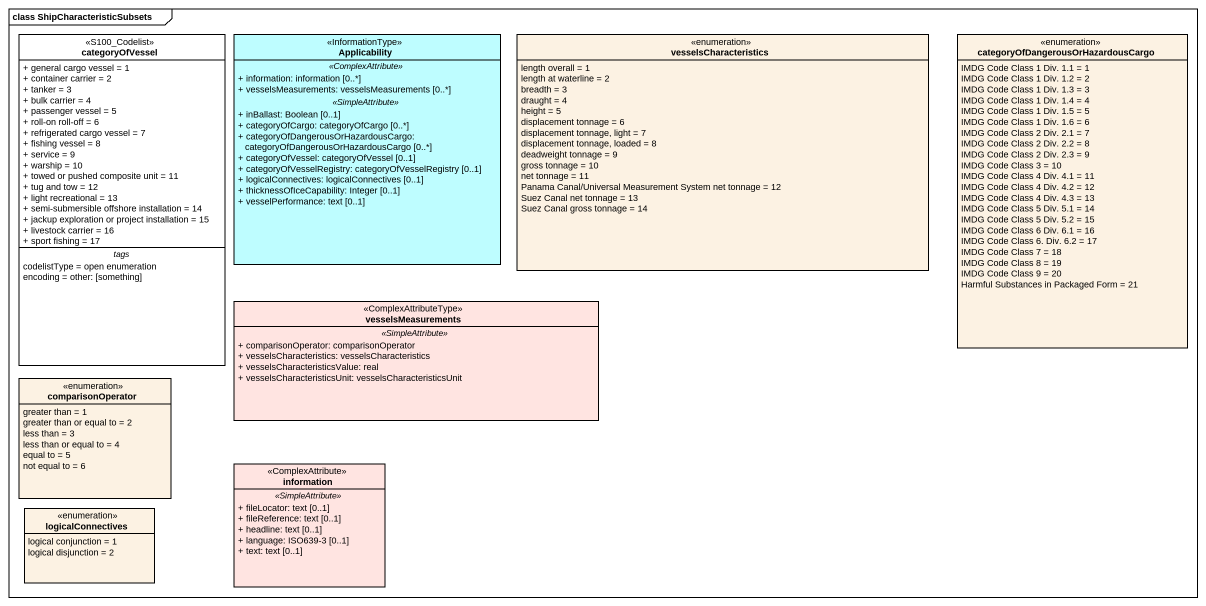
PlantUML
@startuml
mainframe class ShipCharacteristicSubsets
hide circle
hide empty members
skinparam classAttributeIconSize 0
class categoryOfVessel <<S100_Codelist>> {
  + general cargo vessel = 1
  + container carrier = 2
  + tanker = 3
  + bulk carrier = 4
  + passenger vessel = 5
  + roll-on roll-off = 6
  + refrigerated cargo vessel = 7
  + fishing vessel = 8
  + service = 9
  + warship = 10
  + towed or pushed composite unit = 11
  + tug and tow = 12
  + light recreational = 13
  + semi-submersible offshore installation = 14
  + jackup exploration or project installation = 15
  + livestock carrier = 16
  + sport fishing = 17
  -- tags --
  codelistType = open enumeration
  encoding = other: [something]
}
class Applicability <<InformationType>> #BEFDFF {
  .. <<ComplexAttribute>> ..
  + information: information [0..*]
  + vesselsMeasurements: vesselsMeasurements [0..*]
  .. <<SimpleAttribute>> ..
  + inBallast: Boolean [0..1]
  + categoryOfCargo: categoryOfCargo [0..*]
  + categoryOfDangerousOrHazardousCargo: categoryOfDangerousOrHazardousCargo [0..*]
  + categoryOfVessel: categoryOfVessel [0..1]
  + categoryOfVesselRegistry: categoryOfVesselRegistry [0..1]
  + logicalConnectives: logicalConnectives [0..1]
  + thicknessOfIceCapability: Integer [0..1]
  + vesselPerformance: text [0..1]
}
enum vesselsCharacteristics #FCF2E3 {
  length overall = 1
  length at waterline = 2
  breadth = 3
  draught = 4
  height = 5
  displacement tonnage = 6
  displacement tonnage, light = 7
  displacement tonnage, loaded = 8
  deadweight tonnage = 9
  gross tonnage = 10
  net tonnage = 11
  Panama Canal/Universal Measurement System net tonnage = 12
  Suez Canal net tonnage = 13
  Suez Canal gross tonnage = 14
}
enum "categoryOfDangerousOrHazardousCargo" as categoryOfDangerousOrHazardo #FCF2E3 {
  IMDG Code Class 1 Div. 1.1 = 1
  IMDG Code Class 1 Div. 1.2 = 2
  IMDG Code Class 1 Div. 1.3 = 3
  IMDG Code Class 1 Div. 1.4 = 4
  IMDG Code Class 1 Div. 1.5 = 5
  IMDG Code Class 1 Div. 1.6 = 6
  IMDG Code Class 2 Div. 2.1 = 7
  IMDG Code Class 2 Div. 2.2 = 8
  IMDG Code Class 2 Div. 2.3 = 9
  IMDG Code Class 3 = 10
  IMDG Code Class 4 Div. 4.1 = 11
  IMDG Code Class 4 Div. 4.2 = 12
  IMDG Code Class 4 Div. 4.3 = 13
  IMDG Code Class 5 Div. 5.1 = 14
  IMDG Code Class 5 Div. 5.2 = 15
  IMDG Code Class 6 Div. 6.1 = 16
  IMDG Code Class 6. Div. 6.2 = 17
  IMDG Code Class 7 = 18
  IMDG Code Class 8 = 19
  IMDG Code Class 9 = 20
  Harmful Substances in Packaged Form = 21
}
class vesselsMeasurements <<ComplexAttributeType>> #FFE4E1 {
  .. <<SimpleAttribute>> ..
  + comparisonOperator: comparisonOperator
  + vesselsCharacteristics: vesselsCharacteristics
  + vesselsCharacteristicsValue: real
  + vesselsCharacteristicsUnit: vesselsCharacteristicsUnit
}
enum comparisonOperator #FCF2E3 {
  greater than = 1
  greater than or equal to = 2
  less than = 3
  less than or equal to = 4
  equal to = 5
  not equal to = 6
}
class information <<ComplexAttribute>> #FFE4E1 {
  .. <<SimpleAttribute>> ..
  + fileLocator: text [0..1]
  + fileReference: text [0..1]
  + headline: text [0..1]
  + language: ISO639-3 [0..1]
  + text: text [0..1]
}
enum logicalConnectives #FCF2E3 {
  logical conjunction = 1
  logical disjunction = 2
}
@enduml
